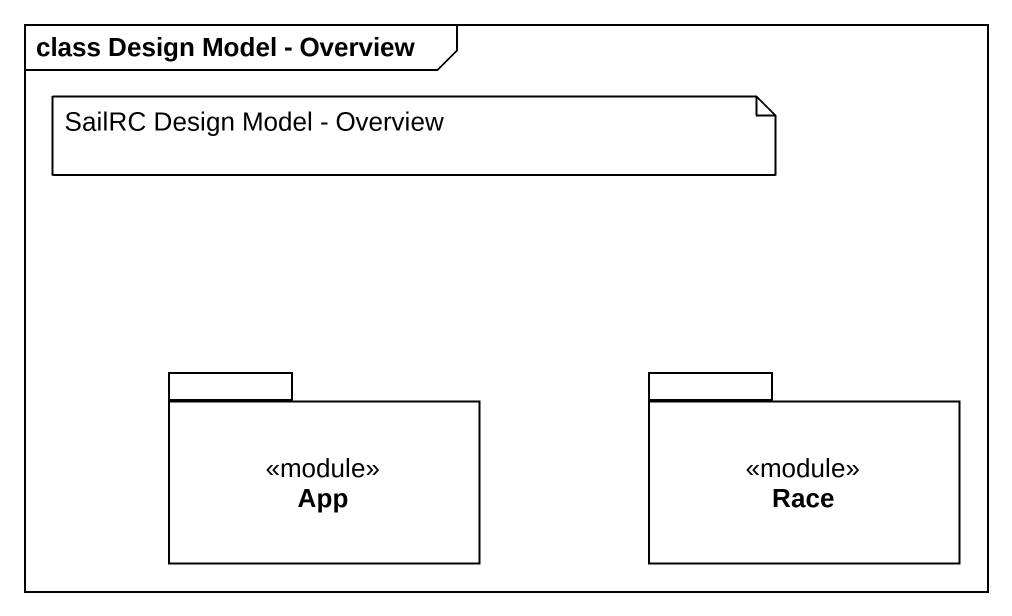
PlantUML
@startuml
mainframe class Design Model - Overview
package App <<module>> {
}
package Race <<module>> {
}
note as N1
  SailRC Design Model - Overview
end note
@enduml
